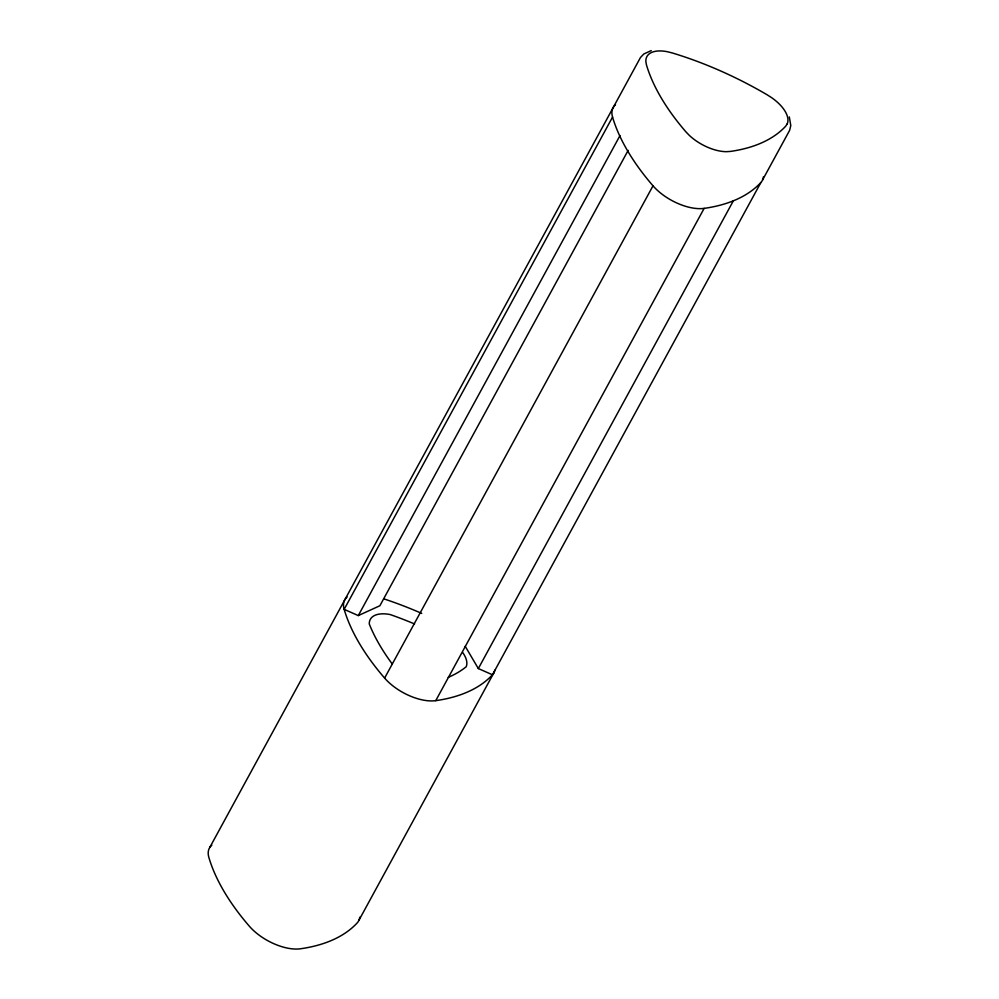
<?xml version="1.0" encoding="UTF-8"?>
<svg xmlns="http://www.w3.org/2000/svg" width="999" height="999" viewBox="0 0 999 999"><rect width="100%" height="100%" fill="white"/><g stroke="black" fill="none" stroke-linecap="round" stroke-linejoin="round"><path stroke-width="1.5" d="M209.715 847.564L640.446 57.555L643.781 53.996L651.261 50.599M615.496 104.783A38.786 19.218 28.6 0 0 612.549 117.083L344.156 609.353A233.991 115.934 28.6 0 0 384.615 678.084A38.786 19.218 28.6 0 0 435.751 700.649A233.991 115.934 28.6 0 0 492.47 674.787L760.863 182.53A38.786 19.218 28.6 0 0 763.423 176.811M347.103 597.052A38.786 19.218 28.6 0 0 344.156 609.353L358.291 615.584L619.979 135.627M628.146 150.399L379.882 605.744L358.291 615.584M384.615 678.084L653.009 185.814A233.991 115.934 28.6 0 1 612.549 117.083M435.751 700.649L704.145 208.379A233.991 115.934 28.6 0 0 760.863 182.53M494.855 670.167A38.786 19.218 28.6 0 1 492.47 674.787L478.334 668.556L733.303 200.899M358.928 920.291L494.205 672.177M762.599 179.907L789.66 130.282L790.783 125.537L789.31 116.908M465.234 646.316L478.334 668.556M383.791 598.838A233.991 115.934 28.6 0 1 421.728 613.398M704.145 208.379A38.786 19.218 28.6 0 1 653.009 185.814M359.752 917.207A38.786 19.218 28.6 0 1 357.192 922.914A233.991 115.934 28.6 0 1 300.474 948.775A38.786 19.218 28.6 0 1 249.338 926.21A233.991 115.934 28.6 0 1 208.878 857.467A38.786 19.218 28.6 0 1 211.813 845.166M392.033 663.686A221.391 109.69 28.6 0 1 369.28 624A33.017 16.359 28.6 0 1 390.085 614.522A221.391 109.69 28.6 0 1 414.535 623.95M462.687 652.497A33.017 16.359 28.6 0 1 466.196 666.758A221.391 109.69 28.6 0 1 448.226 677.372M787.187 123.901L785.664 126.211A228.521 113.224 28.6 0 1 730.294 151.436L726.236 151.686A33.554 16.621 28.6 0 1 689.347 135.414L685.926 131.868A228.684 113.312 28.6 0 1 646.415 64.748L645.866 61.538A33.554 16.621 28.6 0 1 667.394 51.723L672.339 52.972A228.521 113.224 28.6 0 1 767.182 94.818L771.827 97.802A33.554 16.621 28.6 0 1 787.187 123.901"/></g></svg>
